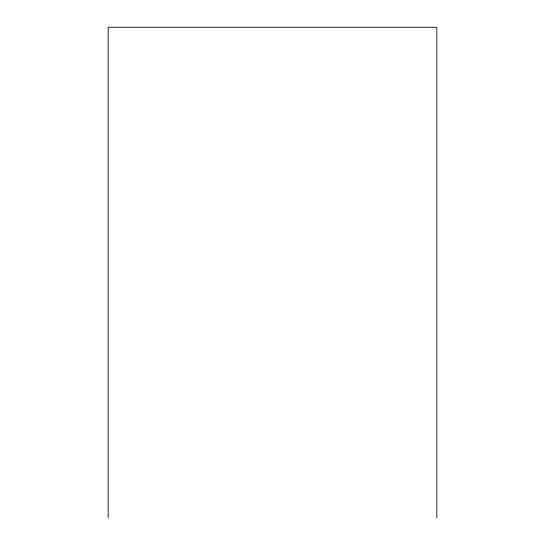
<?xml version="1.0" encoding="UTF-8"?>
<svg xmlns="http://www.w3.org/2000/svg" width="545" height="545" viewBox="0 0 545 545"><rect width="100%" height="100%" fill="white"/><g stroke="black" fill="none" stroke-linecap="round" stroke-linejoin="round"><path stroke-width="0.82" d="M436.845 517.75L436.845 27.25L108.155 27.25L108.155 517.75"/></g></svg>
